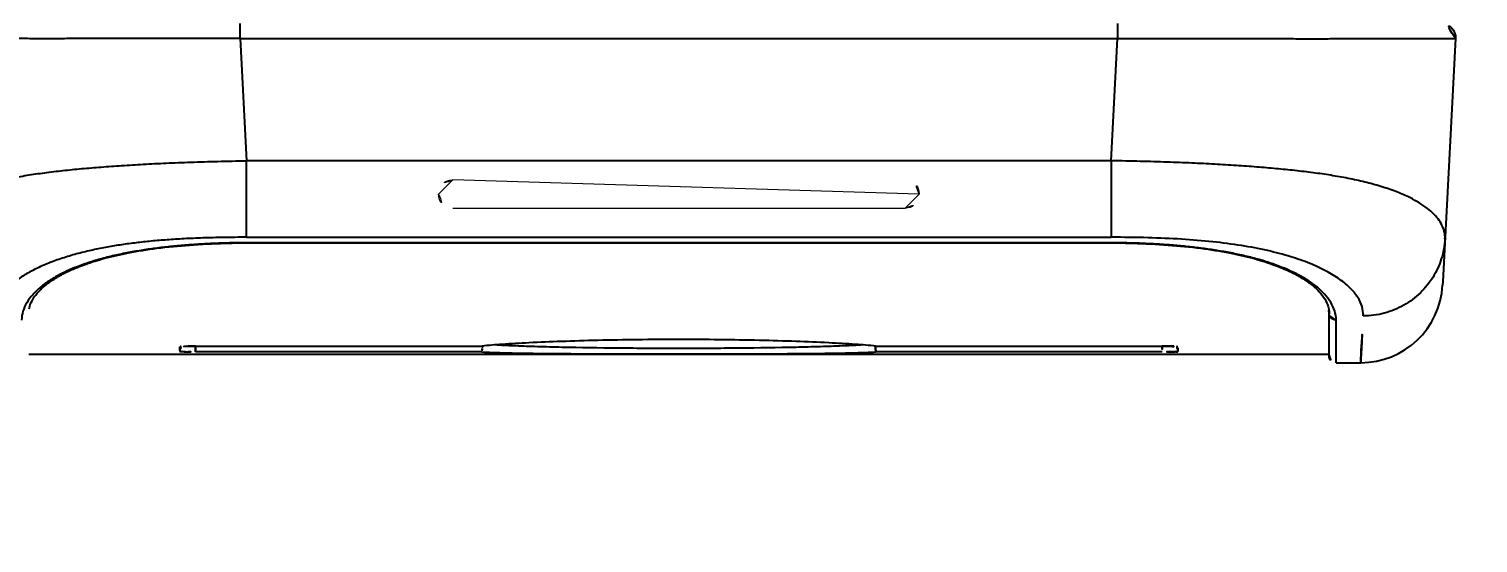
# Model space of a CAD drawing. Extents: x 16296660632 to 16296671741, y -37409619871 to -37409613952.
# Drawn here: x 16296666525 to 16296667037, y -37409616521 to -37409616339 of the extents above; entities that cross this region are included whole.
import ezdxf

# ---------------------------------------------------------------- set-up
doc = ezdxf.new("R2010")
doc.units = 0
doc.header["$LTSCALE"] = 10
doc.header["$MEASUREMENT"] = 0
doc.header["$PDMODE"] = 3
doc.header["$PDSIZE"] = -10
doc.layers.get('0').update_dxf_attribs({"linetype": 'CONTINUOUS'})
doc.layers.get('DEFPOINTS').update_dxf_attribs({"linetype": 'CONTINUOUS'})
doc.styles.add('Daelim Dimension', font='')
doc.styles.get('Daelim Dimension').set_extended_font_data('나눔고딕')
doc.dimstyles.new('DEFAULT', dxfattribs={"dimscale": 2, "dimtxt": 2, "dimasz": 2, "dimexe": 0, "dimexo": 2, "dimgap": 1, "dimtad": 1, "dimdec": 1, "dimzin": 9, "dimdsep": 46, "dimtxsty": 'Daelim Dimension', "dimcen": 0.5, "dimclrd": 252, "dimclre": 252, "dimclrt": 3, "dimadec": 1, "dimazin": 0, "dimtfac": 1, "dimtdec": 1, "dimtix": 1, "dimtmove": 0, "dimatfit": 3, "dimfxl": 1, "dimtolj": 1, "dimtzin": 1, "dimlwd": 9, "dimlwe": 9, "dimarcsym": 0})

# ---------------------------------------------------------------- blocks, each defined once
blk = doc.blocks.new('*D14')
at = {"color": 5, "lineweight": 9, "transparency": 16777216}
for p, q in [((16296666524.84889, -37409615981.183327), (16296665989.482571, -37409615981.183327)), ((16296665989.482571, -37409616453.130371), (16296665989.482571, -37409615985.183327)), ((16296666509.50843, -37409616457.130371), (16296665989.482571, -37409616457.130371))]:
    blk.add_line(p, q, dxfattribs=at)
at = {"color": 5, "transparency": 16777216}
for points in [[(16296665988.81591, -37409615985.183327), (16296665990.14924, -37409615985.183327), (16296665989.482571, -37409615981.183327)], [(16296665988.81591, -37409616453.130371), (16296665990.14924, -37409616453.130371), (16296665989.482571, -37409616457.130371)]]:
    blk.add_solid(points, dxfattribs=at)
at = {"layer": 'DEFPOINTS', "color": 0, "transparency": 16777216}
for p in [(16296665989.482571, -37409615981.183327), (16296666528.84889, -37409615981.183327), (16296666513.50843, -37409616457.130371)]:
    blk.add_point(p, dxfattribs=at)
at = {"color": 7, "lineweight": 0, "transparency": 16777216, "insert": (16296665960.265129, -37409616219.156853), "char_height": 50, "attachment_point": 5, "rotation": 90, "style": 'Daelim Dimension'}
blk.add_mtext('\\A1;476', dxfattribs=at)
blk = doc.blocks.new('*D18')
at = {"color": 5, "lineweight": 9, "transparency": 16777216}
for p, q in [((16296666984.05685, -37409615981.176826), (16296667317.70569, -37409615981.176826)), ((16296667317.70569, -37409615985.176826), (16296667317.70569, -37409617133.132668)), ((16296667313.70569, -37409617137.132668), (16296667317.70569, -37409617137.132668))]:
    blk.add_line(p, q, dxfattribs=at)
at = {"color": 5, "transparency": 16777216}
for points in [[(16296667317.039021, -37409615985.176826), (16296667318.372351, -37409615985.176826), (16296667317.70569, -37409615981.176826)], [(16296667317.039021, -37409617133.132668), (16296667318.372351, -37409617133.132668), (16296667317.70569, -37409617137.132668)]]:
    blk.add_solid(points, dxfattribs=at)
at = {"layer": 'DEFPOINTS', "color": 0, "transparency": 16777216}
for p in [(16296666980.05685, -37409615981.176826), (16296667317.70569, -37409617137.132668), (16296667317.70569, -37409617137.132668)]:
    blk.add_point(p, dxfattribs=at)
at = {"color": 7, "lineweight": 0, "transparency": 16777216, "insert": (16296667288.488239, -37409616559.154747), "char_height": 50, "attachment_point": 5, "rotation": 90, "style": 'Daelim Dimension'}
blk.add_mtext('\\A1;1156', dxfattribs=at)

msp = doc.modelspace()

# ---------------------------------------------------------------- linework, layer by layer
at = {"color": 9, "linetype": 'Continuous'}
for p, q in [((16296666599.52136, -37409616342.392113), (16296666599.52136, -37409616337.130432)), ((16296666909.87476, -37409616337.130432), (16296666909.87476, -37409616342.392113)), ((16296666599.52113, -37409616342.392113), (16296666909.874981, -37409616342.392113)), ((16296666599.52113, -37409616342.392113), (16296666601.791809, -37409616385.714989)), ((16296666907.6043, -37409616385.714989), (16296666909.874981, -37409616342.392113)), ((16296666601.79163, -37409616412.768417), (16296666601.79163, -37409616385.714989)), ((16296666907.6043, -37409616385.714989), (16296666601.791809, -37409616385.714989)), ((16296666907.604361, -37409616385.714989), (16296666907.604361, -37409616412.768417)), ((16296666601.79163, -37409616412.768417), (16296666907.6043, -37409616412.768417)), ((16296666604.698059, -37409616414.675423), (16296666904.69805, -37409616414.675423)), ((16296666604.69809, -37409616414.7108), (16296666604.69809, -37409616414.675423)), ((16296666904.698059, -37409616414.675423), (16296666904.698059, -37409616414.7108)), ((16296667024.915569, -37409616428.386436), (16296667024.849421, -37409616429.647781)), ((16296666987.19805, -37409616457.130432), (16296666987.19805, -37409616442.067581)), ((16296666984.69805, -37409616454.630333), (16296666984.69805, -37409616454.448959))]:
    msp.add_line(p, q, dxfattribs=at)
at = {"color": 7, "linetype": 'Continuous'}
for p, q in [((16296667029.4223, -37409616342.392113), (16296667024.915569, -37409616428.386436)), ((16296666904.698059, -37409616414.7108), (16296666604.69809, -37409616414.7108)), ((16296666984.69805, -37409616439.580139), (16296666984.69735, -37409616439.459213)), ((16296666984.69805, -37409616454.448959), (16296666984.69805, -37409616439.580139)), ((16296666524.69805, -37409616454.130432), (16296666984.69805, -37409616454.130432)), ((16296666583.69805, -37409616451.24424), (16296666684.984301, -37409616451.24424)), ((16296666684.98403, -37409616453.34758), (16296666583.69805, -37409616453.34758)), ((16296666824.41181, -37409616451.24424), (16296666925.69805, -37409616451.24424)), ((16296666925.69805, -37409616453.34758), (16296666824.412081, -37409616453.34758)), ((16296666987.19805, -37409616457.130432), (16296666995.88913, -37409616457.130432))]:
    msp.add_line(p, q, dxfattribs=at)
at = {"lineweight": 0}
msp.add_lwpolyline([(16296666674.69805, -37409616402.495064), (16296666834.69805, -37409616402.495064, 0.4142135624), (16296666839.69805, -37409616397.495064), (16296666839.69805, -37409616397.495064, 0.4142135624), (16296666834.69805, -37409616392.495064), (16296666674.69805, -37409616392.495064, 0.4142135624), (16296666669.69805, -37409616397.495064), (16296666669.69805, -37409616397.495064, 0.4142135624)], format="xyb", close=True, dxfattribs=at)
at = {"color": 7, "linetype": 'Continuous'}
for centre, radius, start, end in [((16296667024.42915, -37409616342.130432), 5, 356.99990053, 90), ((16296666995.889179, -37409616428.130371), 28.999999, 269.99672151, 356.99990053), ((16296666987.19805, -37409616454.630432), 2.5, 180, 270)]:
    msp.add_arc(centre, radius, start, end, dxfattribs=at)
at = {"color": 9, "linetype": 'Continuous'}
for points, start_tangent, end_tangent in [([(16296666599.52113, -37409616342.392113), (16296666589.0795, -37409616342.413979), (16296666579.523979, -37409616342.43425), (16296666570.72468, -37409616342.452507), (16296666562.537001, -37409616342.468063), (16296666554.84617, -37409616342.480911), (16296666547.58247, -37409616342.490501), (16296666540.65468, -37409616342.496628), (16296666533.975071, -37409616342.499817), (16296666527.48329, -37409616342.499527), (16296666521.16115, -37409616342.496437), (16296666515.0016, -37409616342.490677), (16296666508.99877, -37409616342.482552), (16296666503.21452, -37409616342.472527), (16296666497.96154, -37409616342.461647), (16296666493.493299, -37409616342.450882), (16296666489.75736, -37409616342.440659), (16296666486.681629, -37409616342.431068), (16296666484.22147, -37409616342.422058), (16296666482.34137, -37409616342.413727), (16296666481.019699, -37409616342.405983), (16296666480.23525, -37409616342.398804), (16296666479.97381, -37409616342.392113)], (-0.9999972348, -0.0023516867), (-0.9994778122, 0.03231258)), ([(16296666909.87476, -37409616342.392113), (16296666920.298611, -37409616342.41394), (16296666929.84255, -37409616342.434196), (16296666938.62532, -37409616342.452347), (16296666946.78513, -37409616342.467911), (16296666954.45722, -37409616342.480659), (16296666961.748119, -37409616342.49028), (16296666968.73361, -37409616342.496597), (16296666975.464569, -37409616342.499687), (16296666981.976299, -37409616342.499527), (16296666988.296301, -37409616342.496407), (16296666994.445629, -37409616342.490639), (16296667000.429239, -37409616342.482529), (16296667006.139139, -37409616342.472649), (16296667011.32972, -37409616342.461891), (16296667015.831011, -37409616342.451103), (16296667019.581829, -37409616342.440857), (16296667022.66428, -37409616342.431236), (16296667025.139549, -37409616342.422234), (16296667027.02417, -37409616342.413887), (16296667028.354271, -37409616342.406158), (16296667029.153099, -37409616342.398933), (16296667029.42234, -37409616342.392113)], (0.9999978231, -0.0020865871), (0.9994880574, 0.0319941113)), ([(16296666483.688101, -37409616413.265106), (16296666483.83823, -37409616411.135803), (16296666484.518221, -37409616408.98381), (16296666485.744221, -37409616406.826477), (16296666487.53673, -37409616404.682671), (16296666489.92227, -37409616402.570801), (16296666492.936319, -37409616400.508904), (16296666496.627991, -37409616398.514038), (16296666501.06719, -37409616396.602364), (16296666506.34193, -37409616394.794853), (16296666512.079729, -37409616393.22728), (16296666517.99988, -37409616391.929718), (16296666524.1045, -37409616390.841911), (16296666530.352449, -37409616389.932198), (16296666536.786869, -37409616389.158173), (16296666543.43306, -37409616388.488251), (16296666550.346491, -37409616387.904312), (16296666557.5825, -37409616387.386848), (16296666565.19977, -37409616386.92469), (16296666573.29509, -37409616386.520981), (16296666582.002859, -37409616386.174599), (16296666591.457199, -37409616385.897758), (16296666601.7917, -37409616385.714996)], (-0.0523313037, 0.9986297786), (0.999917497, 0.0128452043)), ([(16296667025.70801, -37409616413.265152), (16296667025.55755, -37409616411.134041), (16296667024.877371, -37409616408.982597), (16296667023.65135, -37409616406.825684), (16296667021.85861, -37409616404.681763), (16296667019.472139, -37409616402.56916), (16296667016.45726, -37409616400.507339), (16296667012.76622, -37409616398.512756), (16296667008.32819, -37409616396.601723), (16296667003.06793, -37409616394.798973), (16296666997.333759, -37409616393.231148), (16296666991.414619, -37409616391.933311), (16296666985.32756, -37409616390.847603), (16296666979.07692, -37409616389.936546), (16296666972.63497, -37409616389.161003), (16296666965.993999, -37409616388.491081), (16296666959.107651, -37409616387.908752), (16296666951.903299, -37409616387.392548), (16296666944.296881, -37409616386.930252), (16296666936.17486, -37409616386.524193), (16296666927.422239, -37409616386.175529), (16296666917.932739, -37409616385.897713), (16296666907.60483, -37409616385.715012)], (0.0523546349, 0.9986285557), (-0.9999273142, 0.0120567913)), ([(16296666601.791809, -37409616412.768417), (16296666593.675859, -37409616412.831718), (16296666586.32938, -37409616413.012123), (16296666579.68187, -37409616413.296478), (16296666573.62451, -37409616413.675247), (16296666568.024521, -37409616414.146469), (16296666562.715931, -37409616414.719131), (16296666557.55938, -37409616415.412903), (16296666552.452551, -37409616416.254341), (16296666547.354349, -37409616417.274399), (16296666542.252411, -37409616418.507263), (16296666537.211651, -37409616419.978851), (16296666532.349449, -37409616421.698517), (16296666527.768841, -37409616423.675056), (16296666523.574181, -37409616425.912987), (16296666519.880251, -37409616428.409889), (16296666516.80842, -37409616431.152588), (16296666514.487881, -37409616434.116333), (16296666513.049761, -37409616437.275513), (16296666512.648359, -37409616440.587486)], (-0.9999999998, -0.0000192864), (0.0518463763, -0.9986550722)), ([(16296666996.747749, -37409616440.587486), (16296666996.35923, -37409616437.295341), (16296666994.850861, -37409616434.021629), (16296666992.27494, -37409616430.82962), (16296666988.53797, -37409616427.683868), (16296666983.7153, -37409616424.726799), (16296666977.886089, -37409616422.029579), (16296666971.13513, -37409616419.649017), (16296666963.012461, -37409616417.489532), (16296666953.725611, -37409616415.707932), (16296666943.59734, -37409616414.375511), (16296666932.557619, -37409616413.458344), (16296666920.68618, -37409616412.940277), (16296666907.6043, -37409616412.768417)], (0.0518463789, 0.9986550721), (-0.9999999998, 0.0000191037)), ([(16296667025.708031, -37409616413.265137), (16296667024.41086, -37409616420.417648), (16296667021.48217, -37409616426.817177), (16296667016.999599, -37409616432.401512), (16296667011.13044, -37409616436.798752), (16296667004.25172, -37409616439.609497), (16296666996.7535, -37409616440.587418)], (-0.0523384539, -0.9986294039), (-0.9999999276, 0.00038043)), ([(16296666604.698059, -37409616414.675423), (16296666598.08667, -37409616414.733681), (16296666591.9359, -37409616414.900658), (16296666586.14213, -37409616415.169891), (16296666580.645491, -37409616415.537621), (16296666575.343691, -37409616416.010391), (16296666570.16383, -37409616416.597878), (16296666565.08559, -37409616417.313454), (16296666560.016781, -37409616418.186813), (16296666554.977831, -37409616419.241058), (16296666549.99011, -37409616420.506104), (16296666545.117901, -37409616422.004539), (16296666540.476391, -37409616423.744408), (16296666536.165871, -37409616425.727509), (16296666532.278469, -37409616427.950188), (16296666528.90151, -37409616430.402763), (16296666526.11871, -37409616433.067932), (16296666524.012791, -37409616435.922569), (16296666522.671801, -37409616438.936943), (16296666522.19805, -37409616442.067581)], (-0.999999999, -0.0000439217), (0.0000314521, -0.9999999995)), ([(16296666987.19805, -37409616442.067581), (16296666986.69874, -37409616438.85083), (16296666985.289221, -37409616435.764732), (16296666983.086781, -37409616432.856071), (16296666980.19499, -37409616430.157761), (16296666976.713539, -37409616427.694313), (16296666972.737789, -37409616425.479057), (16296666968.364229, -37409616423.517609), (16296666963.68261, -37409616421.805496), (16296666958.789539, -37409616420.336761), (16296666953.802601, -37409616419.101532), (16296666948.77919, -37409616418.074722), (16296666943.72934, -37409616417.224297), (16296666938.65605, -37409616416.526123), (16296666933.50971, -37409616415.956551), (16296666928.20075, -37409616415.495613), (16296666922.652491, -37409616415.13665), (16296666916.87509, -37409616414.87973), (16296666910.8857, -37409616414.726372), (16296666904.69805, -37409616414.675423)], (0.0000314509, 0.9999999995), (-0.999999999, 0.00004402)), ([(16296666984.698231, -37409616439.580139), (16296666984.88171, -37409616440.515694)], (0.011151607, -0.9999378189), (0.3752701167, -0.9269154975)), ([(16296666984.88171, -37409616440.515694), (16296666984.897949, -37409616440.554779), (16296666985.177811, -37409616441.043694), (16296666985.571239, -37409616441.468887), (16296666986.58411, -37409616441.991409), (16296666987.19805, -37409616442.067421)], (0.3752701166, -0.9269154975), (0.9999999528, 0.0003072488)), ([(16296666578.48517, -37409616451.532967), (16296666578.443171, -37409616451.771217), (16296666578.18828, -37409616453.216743)], (-0.1736143276, -0.9848137211), (-0.1737240356, -0.9847943742)), ([(16296666583.69805, -37409616453.34758), (16296666583.69805, -37409616451.919983), (16296666583.697479, -37409616451.24424)], (0.0021004754, 0.999997794), (-0.0003677356, 0.9999999324)), ([(16296666925.698629, -37409616451.24424), (16296666925.69805, -37409616451.919983), (16296666925.69805, -37409616453.34758)], (-0.000367737, -0.9999999324), (0.002100483, -0.999997794)), ([(16296666930.911961, -37409616451.538757), (16296666930.95294, -37409616451.771217), (16296666931.20783, -37409616453.216743)], (0.1736141741, -0.9848137482), (0.1737240406, -0.9847943733))]:
    msp.add_spline(points, degree=3, dxfattribs=dict(at, start_tangent=start_tangent, end_tangent=end_tangent))
at = {"color": 7, "linetype": 'Continuous'}
for points, start_tangent, end_tangent in [([(16296666524.842899, -37409616438.071671), (16296666525.044559, -37409616437.239326), (16296666526.233629, -37409616434.595322), (16296666528.278709, -37409616431.927788), (16296666531.094681, -37409616429.368553), (16296666534.614281, -37409616426.966087), (16296666539.064791, -37409616424.619904), (16296666544.635229, -37409616422.349136), (16296666551.526621, -37409616420.208473), (16296666559.94672, -37409616418.278702), (16296666570.02951, -37409616416.669434), (16296666581.59499, -37409616415.507217), (16296666594.00506, -37409616414.867683), (16296666604.69799, -37409616414.710678)], (0.1877847279, 0.9822102097), (1, 0.0000061987)), ([(16296666904.698151, -37409616414.710678), (16296666915.37689, -37409616414.867249), (16296666927.78178, -37409616415.505783), (16296666939.347281, -37409616416.666946), (16296666949.43096, -37409616418.275131), (16296666957.85025, -37409616420.2033), (16296666964.738729, -37409616422.341209), (16296666970.307289, -37409616424.608727), (16296666974.76244, -37409616426.954453), (16296666978.292999, -37409616429.361954), (16296666981.12077, -37409616431.931396), (16296666983.165331, -37409616434.600021), (16296666984.351749, -37409616437.240021), (16296666984.68206, -37409616439.078377)], (1, -0.0000063082), (0.0637943064, -0.9979630687)), ([(16296666984.69751, -37409616439.459213), (16296666984.69272, -37409616439.244827), (16296666984.644461, -37409616438.529907), (16296666984.63809, -37409616438.4692)], (-0.0118590478, 0.999929679), (-0.107238833, 0.9942332889)), ([(16296666984.68206, -37409616439.078377), (16296666984.697001, -37409616439.460243)], (0.0637943065, -0.9979630687), (0.0141817302, -0.9998994342)), ([(16296666995.88913, -37409616457.130432), (16296666995.984591, -37409616455.290833), (16296666996.27091, -37409616449.774261), (16296666996.747749, -37409616440.587486)], (0.0518123864, 0.9986568363), (0.0518299904, 0.9986559228)), ([(16296666824.4118, -37409616451.24424), (16296666817.175699, -37409616450.663986), (16296666807.69289, -37409616450.114708), (16296666796.189831, -37409616449.630829), (16296666783.226879, -37409616449.256264), (16296666769.174431, -37409616449.017929), (16296666754.622841, -37409616448.937012), (16296666740.045799, -37409616449.019913), (16296666726.02256, -37409616449.259644), (16296666713.079769, -37409616449.6353), (16296666701.67502, -37409616450.116096), (16296666692.189329, -37409616450.6661), (16296666684.98431, -37409616451.24424)], (-0.9953422403, 0.0964044852), (-0.9953422403, -0.0964044846)), ([(16296666578.188629, -37409616451.480682), (16296666578.170799, -37409616452.159729), (16296666578.170691, -37409616452.738419), (16296666578.18828, -37409616453.216743)], (-0.0364740696, -0.9993345997), (0.0613996691, -0.9981132604)), ([(16296666578.173281, -37409616453.214928), (16296666578.61087, -37409616453.268356), (16296666579.806259, -37409616453.310364), (16296666581.58098, -37409616453.337997), (16296666583.69805, -37409616453.34758)], (0.0073655979, -0.9999728736), (0.9999999998, 0.0000196335)), ([(16296666578.620489, -37409616451.389877), (16296666578.173281, -37409616451.48394)], (-0.9954884044, 0.094883279), (-0.036478371, -0.9993344427)), ([(16296666583.69805, -37409616451.24424), (16296666581.587509, -37409616451.262451), (16296666579.82135, -37409616451.313843), (16296666578.620489, -37409616451.389877)], (-1, -0.0000002957), (-0.9954884044, 0.094883279)), ([(16296666684.984039, -37409616453.34758), (16296666692.213221, -37409616453.609016), (16296666701.692419, -37409616453.793892), (16296666713.198429, -37409616453.916183), (16296666726.161711, -37409616453.988739), (16296666740.21559, -37409616454.026016), (16296666754.76746, -37409616454.037216), (16296666769.347031, -37409616454.025749), (16296666783.37414, -37409616453.98819), (16296666796.32144, -37409616453.915222), (16296666807.72718, -37409616453.793556), (16296666817.21084, -37409616453.608292), (16296666824.412069, -37409616453.34758)], (0.9987316614, -0.0503494644), (0.9987316614, 0.0503494645)), ([(16296666685.127951, -37409616452.078751), (16296666685.091749, -37409616452.39595), (16296666684.98403, -37409616453.34758)], (-0.1136906322, -0.9935162002), (-0.1133092868, -0.9935597644)), ([(16296666685.225401, -37409616451.222366), (16296666685.200359, -37409616451.44429), (16296666685.127951, -37409616452.078751)], (-0.1117924497, -0.9937315775), (-0.1136906322, -0.9935162002)), ([(16296666690.288139, -37409616450.803871), (16296666690.466789, -37409616450.813309), (16296666696.949631, -37409616451.106339), (16296666704.628241, -37409616451.365303), (16296666713.339991, -37409616451.584953), (16296666733.132111, -37409616451.888832), (16296666754.69805, -37409616451.992981), (16296666776.264, -37409616451.888832), (16296666796.05612, -37409616451.584953), (16296666804.76787, -37409616451.365303), (16296666812.44647, -37409616451.106339), (16296666818.92931, -37409616450.813309), (16296666819.107229, -37409616450.803909)], (0.9985946896, -0.0529966586), (0.9985947967, 0.0529946408)), ([(16296666824.412081, -37409616453.34758), (16296666824.304359, -37409616452.39595), (16296666824.195749, -37409616451.44429), (16296666824.17071, -37409616451.222397)], (-0.1133092336, 0.9935597705), (-0.1117924745, 0.9937315747)), ([(16296666925.69805, -37409616451.24424), (16296666927.82139, -37409616451.262917), (16296666929.59164, -37409616451.314583), (16296666930.77949, -37409616451.390739)], (1, -0.0000002955), (0.9954997867, 0.0947637838)), ([(16296666931.22283, -37409616453.214951), (16296666930.77923, -37409616453.26844), (16296666929.591101, -37409616453.310333), (16296666927.82094, -37409616453.33783), (16296666925.69805, -37409616453.34758)], (-0.0073681438, -0.9999728549), (-0.9999999998, 0.0000196336)), ([(16296666930.77949, -37409616451.390739), (16296666931.22283, -37409616451.48394)], (0.9954997867, 0.0947637838), (0.036478396, -0.9993344418)), ([(16296666931.20783, -37409616453.216743), (16296666931.22542, -37409616452.738419), (16296666931.2253, -37409616452.159729), (16296666931.207479, -37409616451.480682)], (0.0614026741, 0.9981130756), (-0.0364741032, 0.9993345985))]:
    msp.add_spline(points, degree=3, dxfattribs=dict(at, start_tangent=start_tangent, end_tangent=end_tangent))

# ---------------------------------------------------------------- dimensions: what is measured, and where the dimension line sits
at = {"lineweight": 0}
for base, p1, p2, picture, middle in [((16296665989.482571, -37409615981.183327), (16296666513.50843, -37409616457.130371), (16296666528.84889, -37409615981.183327), '*D14', (16296665960.265129, -37409616219.156853)), ((16296667317.70569, -37409617137.132668), (16296666980.05685, -37409615981.176826), (16296667317.70569, -37409617137.132668), '*D18', (16296667288.488239, -37409616559.154747))]:
    dim = msp.add_linear_dim(base=base, p1=p1, p2=p2, angle=90, dimstyle='DEFAULT', override={"dimtxt": 25, "dimdec": 0, "dimclrd": 5, "dimclre": 5, "dimclrt": 7}, dxfattribs=at)
    dim.commit()
    dim.dimension.update_dxf_attribs({"geometry": picture, "text_midpoint": middle})

doc.saveas('drawing.dxf')
